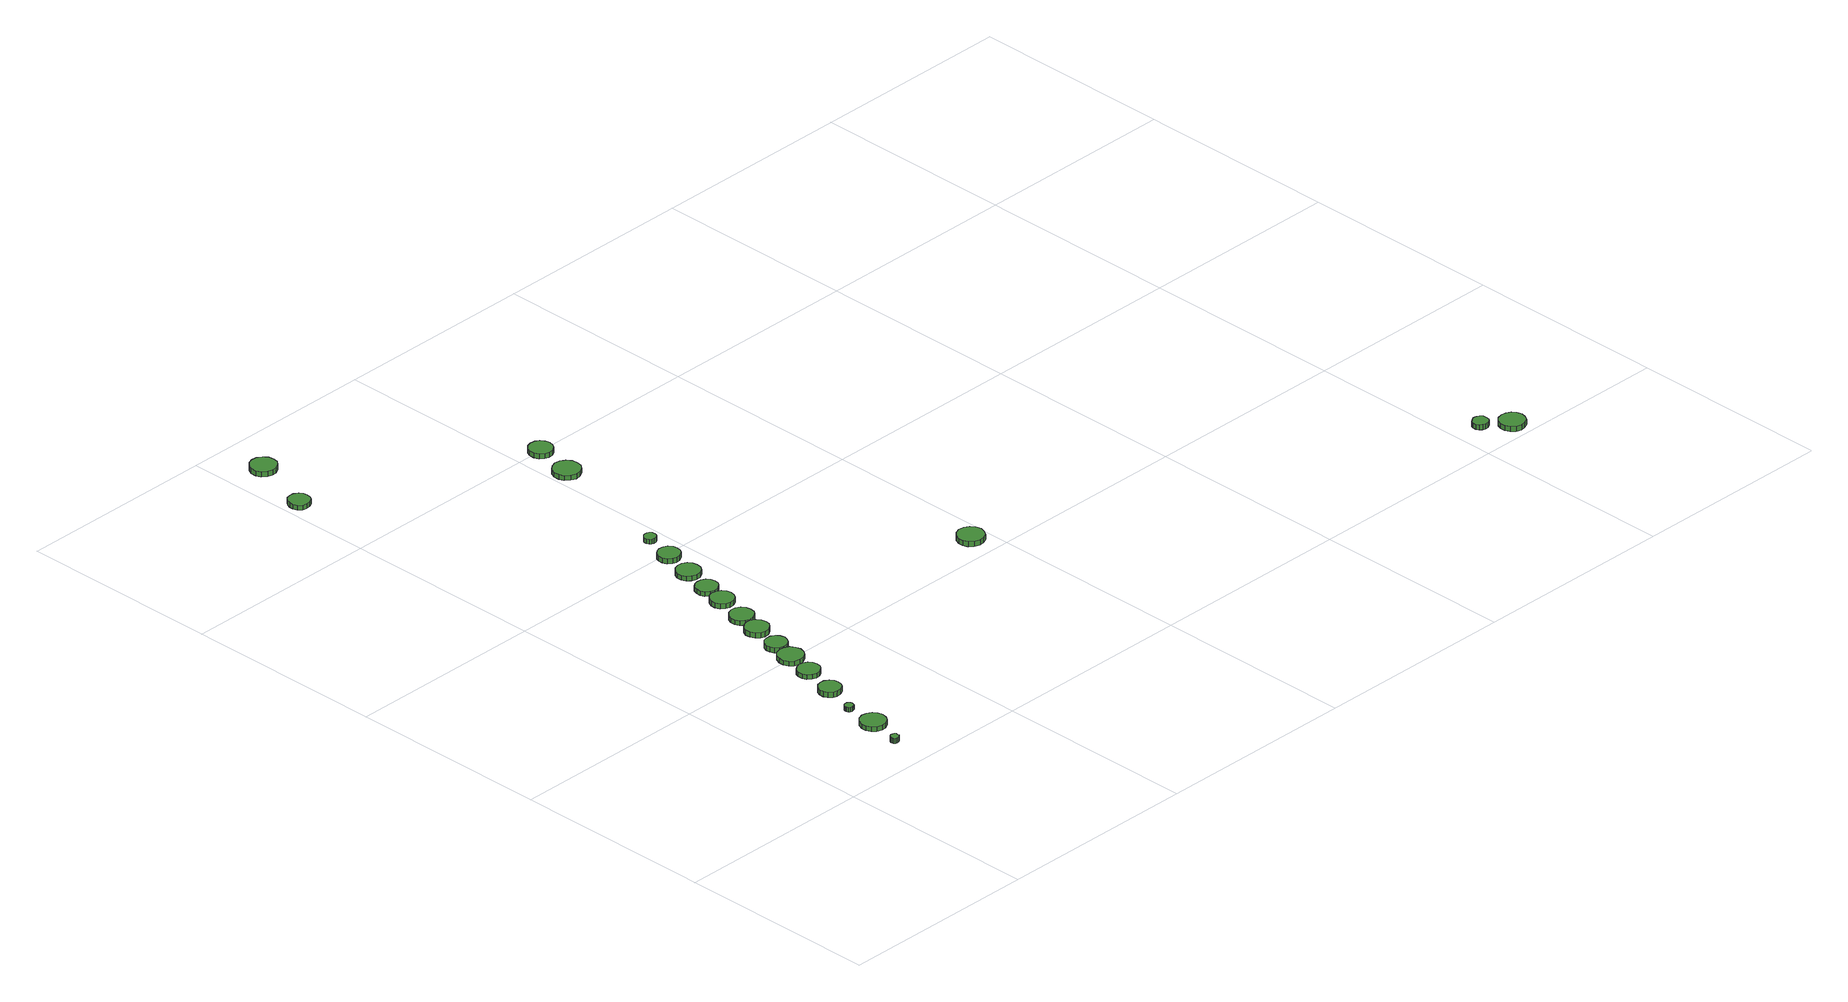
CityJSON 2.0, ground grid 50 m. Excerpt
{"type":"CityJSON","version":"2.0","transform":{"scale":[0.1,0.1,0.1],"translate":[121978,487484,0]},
"CityObjects":{
"tree1":{"type":"SolitaryVegetationObject","attributes":{"function":"something"},"geometry":[{"type":"MultiSurface","lod":"1","boundaries":[[[0,1,2,3,4,5,6,7,8,9,10,11,12,13,14]],[[15,16,17,18,19,20,21,22,23,24,25,26,27,28,29]],[[0,29,28,1]],[[1,28,27,2]],[[2,27,26,3]],[[3,26,25,4]],[[4,25,24,5]],[[5,24,23,6]],[[6,23,22,7]],[[7,22,21,8]],[[8,21,20,9]],[[9,20,19,10]],[[10,19,18,11]],[[11,18,17,12]],[[12,17,16,13]],[[13,16,15,14]],[[14,15,29,0]]]}]},
"tree2":{"type":"SolitaryVegetationObject","attributes":{"function":"something"},"geometry":[{"type":"MultiSurface","lod":"1","boundaries":[[[30,31,32,33,34,35,36,37,38,39,40,41,42,43,44]],[[45,46,47,48,49,50,51,52,53,54,55,56,57,58,59]],[[30,59,58,31]],[[31,58,57,32]],[[32,57,56,33]],[[33,56,55,34]],[[34,55,54,35]],[[35,54,53,36]],[[36,53,52,37]],[[37,52,51,38]],[[38,51,50,39]],[[39,50,49,40]],[[40,49,48,41]],[[41,48,47,42]],[[42,47,46,43]],[[43,46,45,44]],[[44,45,59,30]]]}]},
"tree3":{"type":"SolitaryVegetationObject","attributes":{"function":"something"},"geometry":[{"type":"MultiSurface","lod":"1","boundaries":[[[60,61,62,63,64,65,66,67,68,69,70,71,72,73,74]],[[75,76,77,78,79,80,81,82,83,84,85,86,87,88,89]],[[60,89,88,61]],[[61,88,87,62]],[[62,87,86,63]],[[63,86,85,64]],[[64,85,84,65]],[[65,84,83,66]],[[66,83,82,67]],[[67,82,81,68]],[[68,81,80,69]],[[69,80,79,70]],[[70,79,78,71]],[[71,78,77,72]],[[72,77,76,73]],[[73,76,75,74]],[[74,75,89,60]]]}]},
"tree4":{"type":"SolitaryVegetationObject","attributes":{"function":"something"},"geometry":[{"type":"MultiSurface","lod":"1","boundaries":[[[90,91,92,93,94,95,96,97,98,99,100,101,102,103,104]],[[105,106,107,108,109,110,111,112,113,114,115,116,117,118,119]],[[90,119,118,91]],[[91,118,117,92]],[[92,117,116,93]],[[93,116,115,94]],[[94,115,114,95]],[[95,114,113,96]],[[96,113,112,97]],[[97,112,111,98]],[[98,111,110,99]],[[99,110,109,100]],[[100,109,108,101]],[[101,108,107,102]],[[102,107,106,103]],[[103,106,105,104]],[[104,105,119,90]]]}]},
"tree5":{"type":"SolitaryVegetationObject","attributes":{"function":"something"},"geometry":[{"type":"MultiSurface","lod":"1","boundaries":[[[120,121,122,123,124,125,126,127,128,129,130,131,132,133,134]],[[135,136,137,138,139,140,141,142,143,144,145,146,147,148,149]],[[120,149,148,121]],[[121,148,147,122]],[[122,147,146,123]],[[123,146,145,124]],[[124,145,144,125]],[[125,144,143,126]],[[126,143,142,127]],[[127,142,141,128]],[[128,141,140,129]],[[129,140,139,130]],[[130,139,138,131]],[[131,138,137,132]],[[132,137,136,133]],[[133,136,135,134]],[[134,135,149,120]]]}]},
"tree6":{"type":"SolitaryVegetationObject","attributes":{"function":"something"},"geometry":[{"type":"MultiSurface","lod":"1","boundaries":[[[150,151,152,153,154,155,156,157,158,159,160,161,162,163,164]],[[165,166,167,168,169,170,171,172,173,174,175,176,177,178,179]],[[150,179,178,151]],[[151,178,177,152]],[[152,177,176,153]],[[153,176,175,154]],[[154,175,174,155]],[[155,174,173,156]],[[156,173,172,157]],[[157,172,171,158]],[[158,171,170,159]],[[159,170,169,160]],[[160,169,168,161]],[[161,168,167,162]],[[162,167,166,163]],[[163,166,165,164]],[[164,165,179,150]]]}]},
"tree7":{"type":"SolitaryVegetationObject","attributes":{"function":"something"},"geometry":[{"type":"MultiSurface","lod":"1","boundaries":[[[180,181,182,183,184,185,186,187,188,189,190,191,192,193,194]],[[195,196,197,198,199,200,201,202,203,204,205,206,207,208,209]],[[180,209,208,181]],[[181,208,207,182]],[[182,207,206,183]],[[183,206,205,184]],[[184,205,204,185]],[[185,204,203,186]],[[186,203,202,187]],[[187,202,201,188]],[[188,201,200,189]],[[189,200,199,190]],[[190,199,198,191]],[[191,198,197,192]],[[192,197,196,193]],[[193,196,195,194]],[[194,195,209,180]]]}]},
"tree8":{"type":"SolitaryVegetationObject","attributes":{"function":"something"},"geometry":[{"type":"MultiSurface","lod":"1","boundaries":[[[210,211,212,213,214,215,216,217,218,219,220,221,222,223,224]],[[225,226,227,228,229,230,231,232,233,234,235,236,237,238,239]],[[210,239,238,211]],[[211,238,237,212]],[[212,237,236,213]],[[213,236,235,214]],[[214,235,234,215]],[[215,234,233,216]],[[216,233,232,217]],[[217,232,231,218]],[[218,231,230,219]],[[219,230,229,220]],[[220,229,228,221]],[[221,228,227,222]],[[222,227,226,223]],[[223,226,225,224]],[[224,225,239,210]]]}]},
"tree9":{"type":"SolitaryVegetationObject","attributes":{"function":"something"},"geometry":[{"type":"MultiSurface","lod":"1","boundaries":[[[240,241,242,243,244,245,246,247,248,249,250,251,252,253,254]],[[255,256,257,258,259,260,261,262,263,264,265,266,267,268,269]],[[240,269,268,241]],[[241,268,267,242]],[[242,267,266,243]],[[243,266,265,244]],[[244,265,264,245]],[[245,264,263,246]],[[246,263,262,247]],[[247,262,261,248]],[[248,261,260,249]],[[249,260,259,250]],[[250,259,258,251]],[[251,258,257,252]],[[252,257,256,253]],[[253,256,255,254]],[[254,255,269,240]]]}]},
"tree10":{"type":"SolitaryVegetationObject","attributes":{"function":"something"},"geometry":[{"type":"MultiSurface","lod":"1","boundaries":[[[270,271,272,273,274,275,276,277,278,279,280,281,282,283,284]],[[285,286,287,288,289,290,291,292,293,294,295,296,297,298,299]],[[270,299,298,271]],[[271,298,297,272]],[[272,297,296,273]],[[273,296,295,274]],[[274,295,294,275]],[[275,294,293,276]],[[276,293,292,277]],[[277,292,291,278]],[[278,291,290,279]],[[279,290,289,280]],[[280,289,288,281]],[[281,288,287,282]],[[282,287,286,283]],[[283,286,285,284]],[[284,285,299,270]]]}]},
"tree11":{"type":"SolitaryVegetationObject","attributes":{"function":"something"},"geometry":[{"type":"MultiSurface","lod":"1","boundaries":[[[300,301,302,303,304,305,306,307,308,309,310,311,312,313,314]],[[315,316,317,318,319,320,321,322,323,324,325,326,327,328,329]],[[300,329,328,301]],[[301,328,327,302]],[[302,327,326,303]],[[303,326,325,304]],[[304,325,324,305]],[[305,324,323,306]],[[306,323,322,307]],[[307,322,321,308]],[[308,321,320,309]],[[309,320,319,310]],[[310,319,318,311]],[[311,318,317,312]],[[312,317,316,313]],[[313,316,315,314]],[[314,315,329,300]]]}]},
"tree12":{"type":"SolitaryVegetationObject","attributes":{"function":"something"},"geometry":[{"type":"MultiSurface","lod":"1","boundaries":[[[330,331,332,333,334,335,336,337,338,339,340,341,342,343,344]],[[345,346,347,348,349,350,351,352,353,354,355,356,357,358,359]],[[330,359,358,331]],[[331,358,357,332]],[[332,357,356,333]],[[333,356,355,334]],[[334,355,354,335]],[[335,354,353,336]],[[336,353,352,337]],[[337,352,351,338]],[[338,351,350,339]],[[339,350,349,340]],[[340,349,348,341]],[[341,348,347,342]],[[342,347,346,343]],[[343,346,345,344]],[[344,345,359,330]]]}]},
"tree13":{"type":"SolitaryVegetationObject","attributes":{"function":"something"},"geometry":[{"type":"MultiSurface","lod":"1","boundaries":[[[360,361,362,363,364,365,366,367,368,369,370,371,372,373,374]],[[375,376,377,378,379,380,381,382,383,384,385,386,387,388,389]],[[360,389,388,361]],[[361,388,387,362]],[[362,387,386,363]],[[363,386,385,364]],[[364,385,384,365]],[[365,384,383,366]],[[366,383,382,367]],[[367,382,381,368]],[[368,381,380,369]],[[369,380,379,370]],[[370,379,378,371]],[[371,378,377,372]],[[372,377,376,373]],[[373,376,375,374]],[[374,375,389,360]]]}]},
"tree14":{"type":"SolitaryVegetationObject","attributes":{"function":"something"},"geometry":[{"type":"MultiSurface","lod":"1","boundaries":[[[390,391,392,393,394,395,396,397,398,399,400,401,402,403,404]],[[405,406,407,408,409,410,411,412,413,414,415,416,417,418,419]],[[390,419,418,391]],[[391,418,417,392]],[[392,417,416,393]],[[393,416,415,394]],[[394,415,414,395]],[[395,414,413,396]],[[396,413,412,397]],[[397,412,411,398]],[[398,411,410,399]],[[399,410,409,400]],[[400,409,408,401]],[[401,408,407,402]],[[402,407,406,403]],[[403,406,405,404]],[[404,405,419,390]]]}]},
"tree15":{"type":"SolitaryVegetationObject","attributes":{"function":"something"},"geometry":[{"type":"MultiSurface","lod":"1","boundaries":[[[420,421,422,423,424,425,426,427,428,429,430,431,432,433,434]],[[435,436,437,438,439,440,441,442,443,444,445,446,447,448,449]],[[420,449,448,421]],[[421,448,447,422]],[[422,447,446,423]],[[423,446,445,424]],[[424,445,444,425]],[[425,444,443,426]],[[426,443,442,427]],[[427,442,441,428]],[[428,441,440,429]],[[429,440,439,430]],[[430,439,438,431]],[[431,438,437,432]],[[432,437,436,433]],[[433,436,435,434]],[[434,435,449,420]]]}]},
"tree16":{"type":"SolitaryVegetationObject","attributes":{"function":"something"},"geometry":[{"type":"MultiSurface","lod":"1","boundaries":[[[450,451,452,453,454,455,456,457,458,459,460,461,462,463,464]],[[465,466,467,468,469,470,471,472,473,474,475,476,477,478,479]],[[450,479,478,451]],[[451,478,477,452]],[[452,477,476,453]],[[453,476,475,454]],[[454,475,474,455]],[[455,474,473,456]],[[456,473,472,457]],[[457,472,471,458]],[[458,471,470,459]],[[459,470,469,460]],[[460,469,468,461]],[[461,468,467,462]],[[462,467,466,463]],[[463,466,465,464]],[[464,465,479,450]]]}]},
"tree17":{"type":"SolitaryVegetationObject","attributes":{"function":"something"},"geometry":[{"type":"MultiSurface","lod":"1","boundaries":[[[480,481,482,483,484,485,486,487,488,489,490,491,492,493,494]],[[495,496,497,498,499,500,501,502,503,504,505,506,507,508,509]],[[480,509,508,481]],[[481,508,507,482]],[[482,507,506,483]],[[483,506,505,484]],[[484,505,504,485]],[[485,504,503,486]],[[486,503,502,487]],[[487,502,501,488]],[[488,501,500,489]],[[489,500,499,490]],[[490,499,498,491]],[[491,498,497,492]],[[492,497,496,493]],[[493,496,495,494]],[[494,495,509,480]]]}]},
"tree18":{"type":"SolitaryVegetationObject","attributes":{"function":"something"},"geometry":[{"type":"MultiSurface","lod":"1","boundaries":[[[510,511,512,513,514,515,516,517,518,519,520,521,522,523,524]],[[525,526,527,528,529,530,531,532,533,534,535,536,537,538,539]],[[510,539,538,511]],[[511,538,537,512]],[[512,537,536,513]],[[513,536,535,514]],[[514,535,534,515]],[[515,534,533,516]],[[516,533,532,517]],[[517,532,531,518]],[[518,531,530,519]],[[519,530,529,520]],[[520,529,528,521]],[[521,528,527,522]],[[522,527,526,523]],[[523,526,525,524]],[[524,525,539,510]]]}]},
"tree19":{"type":"SolitaryVegetationObject","attributes":{"function":"something"},"geometry":[{"type":"MultiSurface","lod":"1","boundaries":[[[540,541,542,543,544,545,546,547,548,549,550,551,552,553,554]],[[555,556,557,558,559,560,561,562,563,564,565,566,567,568,569]],[[540,569,568,541]],[[541,568,567,542]],[[542,567,566,543]],[[543,566,565,544]],[[544,565,564,545]],[[545,564,563,546]],[[546,563,562,547]],[[547,562,561,548]],[[548,561,560,549]],[[549,560,559,550]],[[550,559,558,551]],[[551,558,557,552]],[[552,557,556,553]],[[553,556,555,554]],[[554,555,569,540]]]}]},
"tree20":{"type":"SolitaryVegetationObject","attributes":{"function":"something"},"geometry":[{"type":"MultiSurface","lod":"1","boundaries":[[[570,571,572,573,574,575,576,577,578,579,580,581,582,583,584]],[[585,586,587,588,589,590,591,592,593,594,595,596,597,598,599]],[[570,599,598,571]],[[571,598,597,572]],[[572,597,596,573]],[[573,596,595,574]],[[574,595,594,575]],[[575,594,593,576]],[[576,593,592,577]],[[577,592,591,578]],[[578,591,590,579]],[[579,590,589,580]],[[580,589,588,581]],[[581,588,587,582]],[[582,587,586,583]],[[583,586,585,584]],[[584,585,599,570]]]}]},
"tree21":{"type":"SolitaryVegetationObject","attributes":{"function":"something"},"geometry":[{"type":"MultiSurface","lod":"1","boundaries":[[[600,601,602,603,604,605,606,607,608,609,610,611,612,613,614]],[[615,616,617,618,619,620,621,622,623,624,625,626,627,628,629]],[[600,629,628,601]],[[601,628,627,602]],[[602,627,626,603]],[[603,626,625,604]],[[604,625,624,605]],[[605,624,623,606]],[[606,623,622,607]],[[607,622,621,608]],[[608,621,620,609]],[[609,620,619,610]],[[610,619,618,611]],[[611,618,617,612]],[[612,617,616,613]],[[613,616,615,614]],[[614,615,629,600]]]}]}
},
"vertices":[
[240,97,15],[240,101,15],[237,104,15],[233,106,15],[229,107,15],[225,105,15],[222,102,15],[221,99,15],[221,94,15],[222,91,15],[225,88,15],[229,87,15],[233,87,15],[237,89,15],[240,92,15],[240,92,2],[237,89,2],[233,87,2],[229,87,2],[225,88,2],[222,91,2],[221,94,2],[221,99,2],[222,102,2],[225,105,2],[229,107,2],[233,106,2],[237,104,2],[240,101,2],[240,97,2],
[279,179,14],[276,191,14],[269,202,14],[257,208,14],[245,210,14],[232,206,14],[223,197,14],[218,185,14],[218,172,14],[223,161,14],[232,152,14],[245,148,14],[257,149,14],[269,156,14],[276,166,14],[276,166,2],[269,156,2],[257,149,2],[245,148,2],[232,152,2],[223,161,2],[218,172,2],[218,185,2],[223,197,2],[232,206,2],[245,210,2],[257,208,2],[269,202,2],[276,191,2],[279,179,2],
[268,261,13],[267,265,13],[265,269,13],[261,271,13],[256,272,13],[252,270,13],[249,267,13],[247,263,13],[247,259,13],[249,255,13],[252,252,13],[256,250,13],[261,251,13],[265,253,13],[267,257,13],[267,257,1],[265,253,1],[261,251,1],[256,250,1],[252,252,1],[249,255,1],[247,259,1],[247,263,1],[249,267,1],[252,270,1],[256,272,1],[261,271,1],[265,269,1],[267,265,1],[268,261,1],
[310,344,14],[308,355,14],[301,364,14],[291,370,14],[280,371,14],[270,368,14],[261,360,14],[257,350,14],[257,339,14],[261,329,14],[270,321,14],[280,318,14],[291,319,14],[301,324,14],[308,333,14],[308,333,1],[301,324,1],[291,319,1],[280,318,1],[270,321,1],[261,329,1],[257,339,1],[257,350,1],[261,360,1],[270,368,1],[280,371,1],[291,370,1],[301,364,1],[308,355,1],[310,344,1],
[333,431,13],[331,442,13],[324,451,13],[314,456,13],[303,458,13],[293,454,13],[284,447,13],[280,437,13],[280,425,13],[284,415,13],[293,408,13],[303,404,13],[314,405,13],[324,411,13],[331,420,13],[331,420,1],[324,411,1],[314,405,1],[303,404,1],[293,408,1],[284,415,1],[280,425,1],[280,437,1],[284,447,1],[293,454,1],[303,458,1],[314,456,1],[324,451,1],[331,442,1],[333,431,1],
[352,500,14],[349,512,14],[342,523,14],[330,529,14],[318,531,14],[305,527,14],[296,518,14],[291,506,14],[291,493,14],[296,482,14],[305,473,14],[318,469,14],[330,470,14],[342,477,14],[349,487,14],[349,487,2],[342,477,2],[330,470,2],[318,469,2],[305,473,2],[296,482,2],[291,493,2],[291,506,2],[296,518,2],[305,527,2],[318,531,2],[330,529,2],[342,523,2],[349,512,2],[352,500,2],
[362,558,15],[359,569,15],[353,578,15],[343,583,15],[332,584,15],[321,581,15],[313,573,15],[309,563,15],[309,552,15],[313,542,15],[321,534,15],[332,531,15],[343,532,15],[353,538,15],[359,547,15],[359,547,2],[353,538,2],[343,532,2],[332,531,2],[321,534,2],[313,542,2],[309,552,2],[309,563,2],[313,573,2],[321,581,2],[332,584,2],[343,583,2],[353,578,2],[359,569,2],[362,558,2],
[382,634,14],[380,646,14],[372,656,14],[362,662,14],[350,663,14],[339,659,14],[330,651,14],[325,640,14],[325,628,14],[330,617,14],[339,609,14],[350,605,14],[362,607,14],[372,613,14],[380,622,14],[380,622,1],[372,613,1],[362,607,1],[350,605,1],[339,609,1],[330,617,1],[325,628,1],[325,640,1],[330,651,1],[339,659,1],[350,663,1],[362,662,1],[372,656,1],[380,646,1],[382,634,1],
[60,1718,20],[58,1729,20],[52,1737,20],[42,1743,20],[31,1744,20],[21,1741,20],[13,1733,20],[9,1723,20],[9,1713,20],[13,1703,20],[21,1695,20],[31,1692,20],[42,1693,20],[52,1699,20],[58,1707,20],[58,1707,8],[52,1699,8],[42,1693,8],[31,1692,8],[21,1695,8],[13,1703,8],[9,1713,8],[9,1723,8],[13,1733,8],[21,1741,8],[31,1744,8],[42,1743,8],[52,1737,8],[58,1729,8],[60,1718,8],
[396,694,14],[394,706,14],[387,716,14],[376,722,14],[364,723,14],[353,719,14],[344,711,14],[339,700,14],[339,688,14],[344,677,14],[353,669,14],[364,665,14],[376,667,14],[387,673,14],[394,682,14],[394,682,2],[387,673,2],[376,667,2],[364,665,2],[353,669,2],[344,677,2],[339,688,2],[339,700,2],[344,711,2],[353,719,2],[364,723,2],[376,722,2],[387,716,2],[394,706,2],[396,694,2],
[414,771,16],[412,783,16],[405,792,16],[394,798,16],[382,800,16],[371,796,16],[362,788,16],[357,777,16],[357,765,16],[362,754,16],[371,746,16],[382,742,16],[394,743,16],[405,749,16],[412,759,16],[412,759,4],[405,749,4],[394,743,4],[382,742,4],[371,746,4],[362,754,4],[357,765,4],[357,777,4],[362,788,4],[371,796,4],[382,800,4],[394,798,4],[405,792,4],[412,783,4],[414,771,4],
[113,1872,23],[111,1885,23],[103,1896,23],[91,1903,23],[78,1904,23],[66,1900,23],[56,1891,23],[50,1879,23],[50,1866,23],[56,1854,23],[66,1845,23],[78,1841,23],[91,1842,23],[103,1849,23],[111,1859,23],[111,1859,10],[103,1849,10],[91,1842,10],[78,1841,10],[66,1845,10],[56,1854,10],[50,1866,10],[50,1879,10],[56,1891,10],[66,1900,10],[78,1904,10],[91,1903,10],[103,1896,10],[111,1885,10],[113,1872,10],
[425,830,16],[423,841,16],[416,850,16],[406,855,16],[395,856,16],[385,853,16],[376,846,16],[372,835,16],[372,824,16],[376,814,16],[385,807,16],[395,803,16],[406,804,16],[416,810,16],[423,819,16],[423,819,4],[416,810,4],[406,804,4],[395,803,4],[385,807,4],[376,814,4],[372,824,4],[372,835,4],[376,846,4],[385,853,4],[395,856,4],[406,855,4],[416,850,4],[423,841,4],[425,830,4],
[443,902,19],[441,914,19],[434,924,19],[423,930,19],[411,931,19],[400,927,19],[391,919,19],[386,908,19],[386,896,19],[391,885,19],[400,877,19],[411,873,19],[423,874,19],[434,880,19],[441,890,19],[441,890,7],[434,880,7],[423,874,7],[411,873,7],[400,877,7],[391,885,7],[386,896,7],[386,908,7],[391,919,7],[400,927,7],[411,931,7],[423,930,7],[434,924,7],[441,914,7],[443,902,7],
[460,979,22],[458,990,22],[451,999,22],[441,1004,22],[430,1005,22],[420,1002,22],[411,994,22],[407,984,22],[407,973,22],[411,963,22],[420,955,22],[430,952,22],[441,953,22],[451,959,22],[458,968,22],[458,968,9],[451,959,9],[441,953,9],[430,952,9],[420,955,9],[411,963,9],[407,973,9],[407,984,9],[411,994,9],[420,1002,9],[430,1005,9],[441,1004,9],[451,999,9],[458,990,9],[460,979,9],
[463,1051,27],[462,1057,27],[458,1062,27],[453,1065,27],[447,1065,27],[441,1063,27],[437,1059,27],[434,1054,27],[434,1048,27],[437,1042,27],[441,1038,27],[447,1036,27],[453,1037,27],[458,1040,27],[462,1045,27],[462,1045,15],[458,1040,15],[453,1037,15],[447,1036,15],[441,1038,15],[437,1042,15],[434,1048,15],[434,1054,15],[437,1059,15],[441,1063,15],[447,1065,15],[453,1065,15],[458,1062,15],[462,1057,15],[463,1051,15],
[557,1378,29],[555,1391,29],[546,1402,29],[535,1409,29],[521,1411,29],[508,1406,29],[497,1397,29],[492,1384,29],[492,1371,29],[497,1358,29],[508,1349,29],[521,1344,29],[535,1346,29],[546,1353,29],[555,1364,29],[555,1364,17],[546,1353,17],[535,1346,17],[521,1344,17],[508,1349,17],[497,1358,17],[492,1371,17],[492,1384,17],[497,1397,17],[508,1406,17],[521,1411,17],[535,1409,17],[546,1402,17],[555,1391,17],[557,1378,17],
[575,1478,30],[572,1489,30],[565,1499,30],[555,1505,30],[543,1506,30],[532,1503,30],[523,1495,30],[518,1484,30],[518,1471,30],[523,1460,30],[532,1452,30],[543,1449,30],[555,1450,30],[565,1456,30],[572,1466,30],[572,1466,18],[565,1456,18],[555,1450,18],[543,1449,18],[532,1452,18],[523,1460,18],[518,1471,18],[518,1484,18],[523,1495,18],[532,1503,18],[543,1506,18],[555,1505,18],[565,1499,18],[572,1489,18],[575,1478,18],
[975,552,26],[972,566,26],[964,576,26],[952,583,26],[939,585,26],[926,580,26],[916,571,26],[911,559,26],[911,546,26],[916,534,26],[926,525,26],[939,520,26],[952,522,26],[964,528,26],[972,539,26],[972,539,13],[964,528,13],[952,522,13],[939,520,13],[926,525,13],[916,534,13],[911,546,13],[911,559,13],[916,571,13],[926,580,13],[939,585,13],[952,583,13],[964,576,13],[972,566,13],[975,552,13],
[2080,82,25],[2079,90,25],[2074,96,25],[2067,100,25],[2059,101,25],[2052,98,25],[2046,93,25],[2043,86,25],[2043,78,25],[2046,71,25],[2052,66,25],[2059,63,25],[2067,64,25],[2074,68,25],[2079,74,25],[2079,74,12],[2074,68,12],[2067,64,12],[2059,63,12],[2052,66,12],[2046,71,12],[2043,78,12],[2043,86,12],[2046,93,12],[2052,98,12],[2059,101,12],[2067,100,12],[2074,96,12],[2079,90,12],[2080,82,12],
[2144,35,25],[2141,48,25],[2134,58,25],[2122,64,25],[2110,66,25],[2097,62,25],[2088,53,25],[2083,41,25],[2083,29,25],[2088,17,25],[2097,8,25],[2110,4,25],[2122,6,25],[2134,12,25],[2141,22,25],[2141,22,12],[2134,12,12],[2122,6,12],[2110,4,12],[2097,8,12],[2088,17,12],[2083,29,12],[2083,41,12],[2088,53,12],[2097,62,12],[2110,66,12],[2122,64,12],[2134,58,12],[2141,48,12],[2144,35,12]
]}
